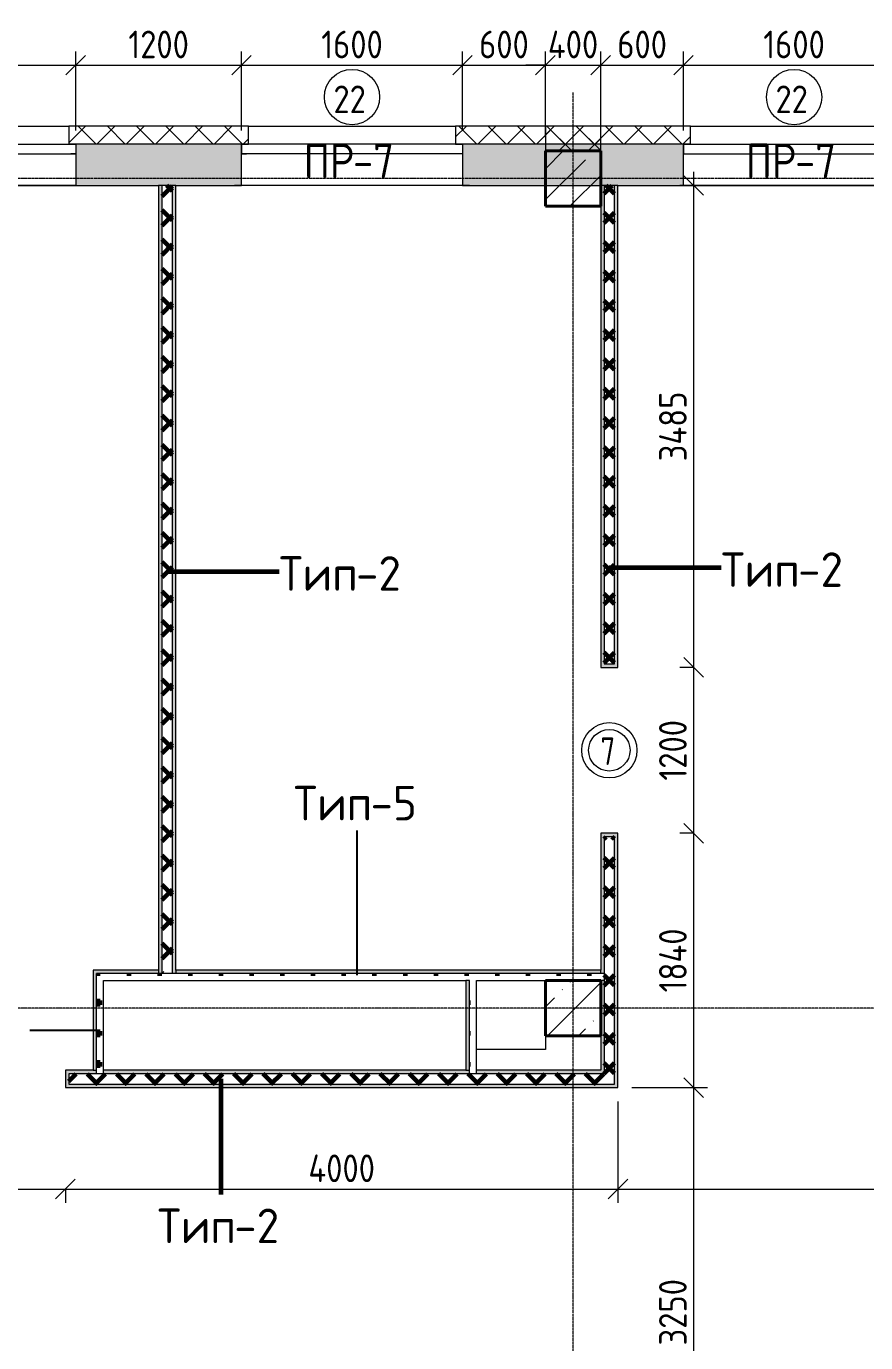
# Model space of a CAD drawing. Header units: millimetres. Extents: x -60946 to 138510, y -262288 to 24501.
# Drawn here: x 17851 to 23928, y -149613 to -140091 of the extents above; entities that cross this region are included whole.
import ezdxf

# ---------------------------------------------------------------- set-up
doc = ezdxf.new("R2010")
doc.units = ezdxf.units.MM
doc.linetypes.add('ADSK_Линия сетки', pattern=[25, 20, -2.5, 0, -2.5])
for name, color, linetype, lineweight in [('2)Тип-2', 3, 'Continuous', 60), ('2)Тип-5', 1, 'Continuous', 60), ('_ Окна', 7, 'Continuous', 18), ('Марки', 7, 'Continuous', 20), ('Марки дверей', 7, 'Continuous', 20), ('Марки окон', 7, 'Continuous', 20), ('Несущие колонны', 7, 'Continuous', 18), ('Окна', 7, 'Continuous', 9), ('Оси', 7, 'Continuous', 9), ('Перекрытие', 7, 'Continuous', 18), ('Размеры', 7, 'Continuous', 9), ('Стены внутренние', 7, 'Continuous', 18), ('Стены наружные', 7, 'Continuous', 18), ('Стены штриховка', 7, 'Continuous', 9)]:
    doc.layers.add(name, color=color, linetype=linetype, lineweight=lineweight)
doc.styles.add('GOST Common_2', font='', dxfattribs={"width": 0.9, "height": 250})
doc.styles.add('GOST Common_3', font='', dxfattribs={"width": 0.9, "height": 200})
doc.styles.add('GOST Common_4', font='', dxfattribs={"height": 250})
doc.styles.add('GOST Common_B', font='', dxfattribs={"width": 0.8, "height": 200})
doc.styles.get('GOST Common_2').set_extended_font_data('GOST Common')
doc.styles.get('GOST Common_3').set_extended_font_data('GOST Common')
doc.styles.get('GOST Common_4').set_extended_font_data('GOST Common')
doc.styles.get('GOST Common_B').set_extended_font_data('GOST Common', bold=True)
doc.dimstyles.new('ADSK_Основной_2_0_1', dxfattribs={"dimscale": 304.8, "dimtxt": 201.142999, "dimasz": 0.463911, "dimexe": 0.328084, "dimexo": 0.328084, "dimgap": 0.164042, "dimtad": 1, "dimdec": 3, "dimrnd": 0.001, "dimdsep": 46, "dimtxsty": 'GOST Common_3', "dimblk1": 'OBLIQUE', "dimblk2": 'OBLIQUE', "dimsah": 1, "dimcen": 0.09, "dimdle": 0.328084, "dimazin": 2, "dimtfac": 1, "dimtdec": 4, "dimtix": 1, "dimtmove": 1, "dimatfit": 3, "dimfxl": 1, "dimtvp": 1, "dimtolj": 1, "dimtzin": 0, "dimlwd": 20, "dimlwe": 20, "dimarcsym": 2})
doc.dimstyles.new('ADSK_Основной_2_0_2', dxfattribs={"dimscale": 304.8, "dimtxt": 201.142999, "dimasz": 0.463911, "dimexe": 0.328084, "dimexo": 0.328084, "dimgap": 0.164042, "dimtad": 1, "dimdec": 3, "dimrnd": 0.001, "dimdsep": 46, "dimtxsty": 'GOST Common_3', "dimblk1": 'OBLIQUE', "dimblk2": 'OBLIQUE', "dimsah": 1, "dimcen": 0.09, "dimdle": 0.328084, "dimazin": 2, "dimtfac": 1, "dimtdec": 4, "dimtix": 1, "dimtmove": 0, "dimatfit": 3, "dimfxl": 1, "dimtvp": 1, "dimtolj": 1, "dimtzin": 0, "dimlwd": 20, "dimlwe": 20, "dimarcsym": 2})
pattern_1 = [(45, (9.36, -150597.75), (-224.5064, 224.5064), []), (45, (233.87, -150597.75), (-224.5064, 224.5064), [396.875, -79.375, 3.353, -76.022])]
pattern_2 = [(45, (9.36, -150597.75), (-106.066, 106.066), []), (135, (9.36, -150597.75), (-106.066, -106.066), [])]
pattern_3 = [(0, (9.36, -150597.75), (111.125, 111.125), [55.562, -166.687]), (90, (37.14, -150625.53), (-111.125, 111.125), [55.562, -166.687])]

# ---------------------------------------------------------------- blocks, each defined once
blk = doc.blocks.new('ADSK_КолоннаЖБ_Прямоугольная - 400x400 мм-1807143-Кладочный план 3-го этажа')
at = {"layer": 'Несущие колонны', "lineweight": 40}
for p, q in [((-200, 200), (200, 200)), ((-200, -200), (-200, 200)), ((200, 200), (200, -200)), ((200, -200), (-200, -200))]:
    blk.add_line(p, q, dxfattribs=at)
blk = doc.blocks.new('ОКНО L03 _2СТ_RS - ОК-5_1600х2000h-3556607-Кладочный план 3-го этажа')
at = {"layer": '_ Окна'}
for p, q in [((-838.1, -79), (761.9, -79)), ((-838.1, -149), (-838.1, -79)), ((-838.1, -79), (-803.1, -79)), ((-818.1, -79), (-38.1, -79)), ((-38.1, -79), (741.9, -79)), ((761.9, -79), (726.9, -79)), ((761.9, -149), (761.9, -79)), ((-838.1, -149), (761.9, -149)), ((-838.1, -149), (-833.1, -149)), ((-818.1, -149), (-38.1, -149)), ((-38.1, -149), (741.9, -149)), ((761.9, -149), (756.9, -149))]:
    blk.add_line(p, q, dxfattribs=at)
at = {"layer": 'Окна'}
blk.add_line((-888.1, 150), (811.9, 150), dxfattribs=at)
blk = doc.blocks.new('ОКНО L03 _2СТ_RS - ОК-5_1600х2000h-3556615-Кладочный план 3-го этажа')
at = {"layer": '_ Окна'}
for p, q in [((-838.1, 149), (761.9, 149)), ((-838.1, 149), (-838.1, 79)), ((-838.1, 149), (-833.1, 149)), ((-818.1, 149), (-38.1, 149)), ((-38.1, 149), (741.9, 149)), ((761.9, 149), (756.9, 149)), ((761.9, 149), (761.9, 79)), ((-838.1, 79), (761.9, 79)), ((-838.1, 79), (-803.1, 79)), ((-818.1, 79), (-38.1, 79)), ((-38.1, 79), (741.9, 79)), ((761.9, 79), (726.9, 79))]:
    blk.add_line(p, q, dxfattribs=at)
at = {"layer": 'Окна'}
blk.add_line((-888.1, -150), (811.9, -150), dxfattribs=at)
blk = doc.blocks.new('_Oblique')
at = {"color": 0, "linetype": 'ByBlock', "lineweight": -2}
blk.add_line((-0.5, -0.5), (0.5, 0.5), dxfattribs=at)
blk = doc.blocks.new('*D5261')
at = {"layer": 'Defpoints', "color": 0, "transparency": 16777216}
for p in [(18209.4, -140372.3), (16609.4, -140943.8), (18209.4, -140943.8)]:
    blk.add_point(p, dxfattribs=at)
at = {"layer": 'Размеры', "color": 0, "lineweight": 20, "transparency": 16777216}
for p, q in [((16609.4, -140843.8), (16609.4, -140272.3)), ((18209.4, -140843.8), (18209.4, -140272.3)), ((16509.4, -140372.3), (18309.4, -140372.3))]:
    blk.add_line(p, q, dxfattribs=at)
at = {"layer": 'Размеры', "color": 0, "lineweight": 20, "transparency": 16777216, "xscale": 141.4, "yscale": 141.4, "zscale": 141.4, "rotation": 180}
blk.add_blockref('_Oblique', (16609.4, -140372.3), dxfattribs=at)
at = {"layer": 'Размеры', "color": 0, "lineweight": 20, "transparency": 16777216, "xscale": 141.4, "yscale": 141.4, "zscale": 141.4}
blk.add_blockref('_Oblique', (18209.4, -140372.3), dxfattribs=at)
at = {"layer": 'Размеры', "color": 0, "lineweight": 9, "transparency": 16777216, "insert": (17409.4, -140222.3), "char_height": 200, "width": 560.473, "attachment_point": 5, "style": 'GOST Common_3'}
blk.add_mtext('\\A1;1600', dxfattribs=at)
blk = doc.blocks.new('*D5262')
at = {"layer": 'Defpoints', "color": 0, "transparency": 16777216}
for p in [(19409.4, -140372.3), (18209.4, -140943.8), (19409.4, -140943.8)]:
    blk.add_point(p, dxfattribs=at)
at = {"layer": 'Размеры', "color": 0, "lineweight": 20, "transparency": 16777216}
for p, q in [((18209.4, -140843.8), (18209.4, -140272.3)), ((19409.4, -140843.8), (19409.4, -140272.3)), ((18109.4, -140372.3), (19509.4, -140372.3))]:
    blk.add_line(p, q, dxfattribs=at)
at = {"layer": 'Размеры', "color": 0, "lineweight": 20, "transparency": 16777216, "xscale": 141.4, "yscale": 141.4, "zscale": 141.4, "rotation": 180}
blk.add_blockref('_Oblique', (18209.4, -140372.3), dxfattribs=at)
at = {"layer": 'Размеры', "color": 0, "lineweight": 20, "transparency": 16777216, "xscale": 141.4, "yscale": 141.4, "zscale": 141.4}
blk.add_blockref('_Oblique', (19409.4, -140372.3), dxfattribs=at)
at = {"layer": 'Размеры', "color": 0, "lineweight": 9, "transparency": 16777216, "insert": (18809.4, -140222.3), "char_height": 200, "width": 560.473, "attachment_point": 5, "style": 'GOST Common_3'}
blk.add_mtext('\\A1;1200', dxfattribs=at)
blk = doc.blocks.new('*D5263')
at = {"layer": 'Defpoints', "color": 0, "transparency": 16777216}
for p in [(21009.4, -140372.3), (19409.4, -140943.8), (21009.4, -140943.8)]:
    blk.add_point(p, dxfattribs=at)
at = {"layer": 'Размеры', "color": 0, "lineweight": 20, "transparency": 16777216}
for p, q in [((19409.4, -140843.8), (19409.4, -140272.3)), ((21009.4, -140843.8), (21009.4, -140272.3)), ((19309.4, -140372.3), (21109.4, -140372.3))]:
    blk.add_line(p, q, dxfattribs=at)
at = {"layer": 'Размеры', "color": 0, "lineweight": 20, "transparency": 16777216, "xscale": 141.4, "yscale": 141.4, "zscale": 141.4, "rotation": 180}
blk.add_blockref('_Oblique', (19409.4, -140372.3), dxfattribs=at)
at = {"layer": 'Размеры', "color": 0, "lineweight": 20, "transparency": 16777216, "xscale": 141.4, "yscale": 141.4, "zscale": 141.4}
blk.add_blockref('_Oblique', (21009.4, -140372.3), dxfattribs=at)
at = {"layer": 'Размеры', "color": 0, "lineweight": 9, "transparency": 16777216, "insert": (20209.4, -140222.3), "char_height": 200, "width": 560.473, "attachment_point": 5, "style": 'GOST Common_3'}
blk.add_mtext('\\A1;1600', dxfattribs=at)
blk = doc.blocks.new('*D5264')
at = {"layer": 'Defpoints', "color": 0, "transparency": 16777216}
for p in [(21609.4, -140372.3), (21009.4, -140943.8), (21609.4, -140992.8)]:
    blk.add_point(p, dxfattribs=at)
at = {"layer": 'Размеры', "color": 0, "lineweight": 20, "transparency": 16777216}
for p, q in [((21009.4, -140843.8), (21009.4, -140272.3)), ((21609.4, -140892.8), (21609.4, -140272.3)), ((20909.4, -140372.3), (21709.4, -140372.3))]:
    blk.add_line(p, q, dxfattribs=at)
at = {"layer": 'Размеры', "color": 0, "lineweight": 20, "transparency": 16777216, "xscale": 141.4, "yscale": 141.4, "zscale": 141.4, "rotation": 180}
blk.add_blockref('_Oblique', (21009.4, -140372.3), dxfattribs=at)
at = {"layer": 'Размеры', "color": 0, "lineweight": 20, "transparency": 16777216, "xscale": 141.4, "yscale": 141.4, "zscale": 141.4}
blk.add_blockref('_Oblique', (21609.4, -140372.3), dxfattribs=at)
at = {"layer": 'Размеры', "color": 0, "lineweight": 9, "transparency": 16777216, "insert": (21309.4, -140222.3), "char_height": 200, "width": 454.106, "attachment_point": 5, "style": 'GOST Common_3'}
blk.add_mtext('\\A1;600', dxfattribs=at)
blk = doc.blocks.new('*D5265')
at = {"layer": 'Defpoints', "color": 0, "transparency": 16777216}
for p in [(22009.4, -140372.3), (21609.4, -140992.8), (22009.4, -140992.8)]:
    blk.add_point(p, dxfattribs=at)
at = {"layer": 'Размеры', "color": 0, "lineweight": 20, "transparency": 16777216}
for p, q in [((21609.4, -140892.8), (21609.4, -140272.3)), ((22009.4, -140892.8), (22009.4, -140272.3)), ((21609.4, -140372.3), (21468, -140372.3)), ((21609.4, -140372.3), (22009.4, -140372.3)), ((22009.4, -140372.3), (22150.8, -140372.3))]:
    blk.add_line(p, q, dxfattribs=at)
at = {"layer": 'Размеры', "color": 0, "lineweight": 20, "transparency": 16777216, "xscale": 141.4, "yscale": 141.4, "zscale": 141.4}
blk.add_blockref('_Oblique', (21609.4, -140372.3), dxfattribs=at)
at = {"layer": 'Размеры', "color": 0, "lineweight": 20, "transparency": 16777216, "xscale": 141.4, "yscale": 141.4, "zscale": 141.4, "rotation": 180}
blk.add_blockref('_Oblique', (22009.4, -140372.3), dxfattribs=at)
at = {"layer": 'Размеры', "color": 0, "lineweight": 9, "transparency": 16777216, "insert": (21809.4, -140222.3), "char_height": 200, "width": 474.561, "attachment_point": 5, "style": 'GOST Common_3'}
blk.add_mtext('\\A1;400', dxfattribs=at)
blk = doc.blocks.new('*D5266')
at = {"layer": 'Defpoints', "color": 0, "transparency": 16777216}
for p in [(22609.4, -140372.3), (22009.4, -140992.8), (22609.4, -140943.8)]:
    blk.add_point(p, dxfattribs=at)
at = {"layer": 'Размеры', "color": 0, "lineweight": 20, "transparency": 16777216}
for p, q in [((22009.4, -140892.8), (22009.4, -140272.3)), ((22609.4, -140843.8), (22609.4, -140272.3)), ((21909.4, -140372.3), (22709.4, -140372.3))]:
    blk.add_line(p, q, dxfattribs=at)
at = {"layer": 'Размеры', "color": 0, "lineweight": 20, "transparency": 16777216, "xscale": 141.4, "yscale": 141.4, "zscale": 141.4, "rotation": 180}
blk.add_blockref('_Oblique', (22009.4, -140372.3), dxfattribs=at)
at = {"layer": 'Размеры', "color": 0, "lineweight": 20, "transparency": 16777216, "xscale": 141.4, "yscale": 141.4, "zscale": 141.4}
blk.add_blockref('_Oblique', (22609.4, -140372.3), dxfattribs=at)
at = {"layer": 'Размеры', "color": 0, "lineweight": 9, "transparency": 16777216, "insert": (22309.4, -140222.3), "char_height": 200, "width": 454.106, "attachment_point": 5, "style": 'GOST Common_3'}
blk.add_mtext('\\A1;600', dxfattribs=at)
blk = doc.blocks.new('*D5267')
at = {"layer": 'Defpoints', "color": 0, "transparency": 16777216}
for p in [(24209.4, -140372.3), (22609.4, -140943.8), (24209.4, -140943.8)]:
    blk.add_point(p, dxfattribs=at)
at = {"layer": 'Размеры', "color": 0, "lineweight": 20, "transparency": 16777216}
for p, q in [((22609.4, -140843.8), (22609.4, -140272.3)), ((24209.4, -140843.8), (24209.4, -140272.3)), ((22509.4, -140372.3), (24309.4, -140372.3))]:
    blk.add_line(p, q, dxfattribs=at)
at = {"layer": 'Размеры', "color": 0, "lineweight": 20, "transparency": 16777216, "xscale": 141.4, "yscale": 141.4, "zscale": 141.4, "rotation": 180}
blk.add_blockref('_Oblique', (22609.4, -140372.3), dxfattribs=at)
at = {"layer": 'Размеры', "color": 0, "lineweight": 20, "transparency": 16777216, "xscale": 141.4, "yscale": 141.4, "zscale": 141.4}
blk.add_blockref('_Oblique', (24209.4, -140372.3), dxfattribs=at)
at = {"layer": 'Размеры', "color": 0, "lineweight": 9, "transparency": 16777216, "insert": (23409.4, -140222.3), "char_height": 200, "width": 560.473, "attachment_point": 5, "style": 'GOST Common_3'}
blk.add_mtext('\\A1;1600', dxfattribs=at)
blk = doc.blocks.new('*D5540')
at = {"layer": 'Defpoints', "color": 0, "transparency": 16777216}
for p in [(16934.4, -148401.5), (18134.4, -148401.5), (18134.4, -148501.5)]:
    blk.add_point(p, dxfattribs=at)
at = {"layer": 'Размеры', "color": 0, "lineweight": 20, "transparency": 16777216}
for p, q in [((16834.4, -148501.5), (18234.4, -148501.5)), ((16934.4, -148501.5), (16934.4, -148601.5)), ((18134.4, -148501.5), (18134.4, -148601.5))]:
    blk.add_line(p, q, dxfattribs=at)
at = {"layer": 'Размеры', "color": 0, "lineweight": 20, "transparency": 16777216, "xscale": 141.4, "yscale": 141.4, "zscale": 141.4, "rotation": 180}
blk.add_blockref('_Oblique', (16934.4, -148501.5), dxfattribs=at)
at = {"layer": 'Размеры', "color": 0, "lineweight": 20, "transparency": 16777216, "xscale": 141.4, "yscale": 141.4, "zscale": 141.4}
blk.add_blockref('_Oblique', (18134.4, -148501.5), dxfattribs=at)
at = {"layer": 'Размеры', "color": 0, "lineweight": 9, "transparency": 16777216, "insert": (17534.4, -148351.5), "char_height": 200, "width": 560.473, "attachment_point": 5, "style": 'GOST Common_3'}
blk.add_mtext('\\A1;1200', dxfattribs=at)
blk = doc.blocks.new('*D5541')
at = {"layer": 'Defpoints', "color": 0, "transparency": 16777216}
for p in [(22134.4, -147767.8), (18134.4, -148401.5), (22134.4, -148501.5)]:
    blk.add_point(p, dxfattribs=at)
at = {"layer": 'Размеры', "color": 0, "lineweight": 20, "transparency": 16777216}
for p, q in [((22134.4, -147867.8), (22134.4, -148601.5)), ((18034.4, -148501.5), (22234.4, -148501.5)), ((18134.4, -148501.5), (18134.4, -148601.5))]:
    blk.add_line(p, q, dxfattribs=at)
at = {"layer": 'Размеры', "color": 0, "lineweight": 20, "transparency": 16777216, "xscale": 141.4, "yscale": 141.4, "zscale": 141.4, "rotation": 180}
blk.add_blockref('_Oblique', (18134.4, -148501.5), dxfattribs=at)
at = {"layer": 'Размеры', "color": 0, "lineweight": 20, "transparency": 16777216, "xscale": 141.4, "yscale": 141.4, "zscale": 141.4}
blk.add_blockref('_Oblique', (22134.4, -148501.5), dxfattribs=at)
at = {"layer": 'Размеры', "color": 0, "lineweight": 9, "transparency": 16777216, "insert": (20134.4, -148351.5), "char_height": 200, "width": 625.93, "attachment_point": 5, "style": 'GOST Common_3'}
blk.add_mtext('\\A1;4000', dxfattribs=at)
blk = doc.blocks.new('*D5542')
at = {"layer": 'Defpoints', "color": 0, "transparency": 16777216}
for p in [(22134.4, -147767.8), (26534.4, -148401.5), (26534.4, -148501.5)]:
    blk.add_point(p, dxfattribs=at)
at = {"layer": 'Размеры', "color": 0, "lineweight": 20, "transparency": 16777216}
for p, q in [((22134.4, -147867.8), (22134.4, -148601.5)), ((22034.4, -148501.5), (26634.4, -148501.5)), ((26534.4, -148501.5), (26534.4, -148601.5))]:
    blk.add_line(p, q, dxfattribs=at)
at = {"layer": 'Размеры', "color": 0, "lineweight": 20, "transparency": 16777216, "xscale": 141.4, "yscale": 141.4, "zscale": 141.4, "rotation": 180}
blk.add_blockref('_Oblique', (22134.4, -148501.5), dxfattribs=at)
at = {"layer": 'Размеры', "color": 0, "lineweight": 20, "transparency": 16777216, "xscale": 141.4, "yscale": 141.4, "zscale": 141.4}
blk.add_blockref('_Oblique', (26534.4, -148501.5), dxfattribs=at)
at = {"layer": 'Размеры', "color": 0, "lineweight": 9, "transparency": 16777216, "insert": (24334.4, -148351.5), "char_height": 200, "width": 646.385, "attachment_point": 5, "style": 'GOST Common_3'}
blk.add_mtext('\\A1;4400', dxfattribs=at)
blk = doc.blocks.new('*D5654')
at = {"layer": 'Defpoints', "color": 0, "transparency": 16777216}
for p in [(22782.1, -141242.8), (22682.1, -144727.8), (22782.1, -144727.8)]:
    blk.add_point(p, dxfattribs=at)
at = {"layer": 'Размеры', "color": 0, "lineweight": 20, "transparency": 16777216}
for p, q in [((22682.1, -141142.8), (22682.1, -144827.8)), ((22682.1, -141242.8), (22582.1, -141242.8)), ((22682.1, -144727.8), (22582.1, -144727.8))]:
    blk.add_line(p, q, dxfattribs=at)
at = {"layer": 'Размеры', "color": 0, "lineweight": 20, "transparency": 16777216, "xscale": 141.4, "yscale": 141.4, "zscale": 141.4}
for p, rotation in [((22682.1, -141242.8), 90), ((22682.1, -144727.8), 270)]:
    blk.add_blockref('_Oblique', p, dxfattribs=dict(at, rotation=rotation))
at = {"layer": 'Размеры', "color": 0, "lineweight": 9, "transparency": 16777216, "insert": (22532.1, -142985.3), "char_height": 200, "width": 625.93, "attachment_point": 5, "rotation": 90, "style": 'GOST Common_3'}
blk.add_mtext('\\A1;3485', dxfattribs=at)
blk = doc.blocks.new('*D5655')
at = {"layer": 'Defpoints', "color": 0, "transparency": 16777216}
for p in [(22782.1, -144727.8), (22682.1, -145927.8), (22782.1, -145927.8)]:
    blk.add_point(p, dxfattribs=at)
at = {"layer": 'Размеры', "color": 0, "lineweight": 20, "transparency": 16777216}
for p, q in [((22682.1, -144627.8), (22682.1, -146027.8)), ((22682.1, -144727.8), (22582.1, -144727.8)), ((22682.1, -145927.8), (22582.1, -145927.8))]:
    blk.add_line(p, q, dxfattribs=at)
at = {"layer": 'Размеры', "color": 0, "lineweight": 20, "transparency": 16777216, "xscale": 141.4, "yscale": 141.4, "zscale": 141.4}
for p, rotation in [((22682.1, -144727.8), 90), ((22682.1, -145927.8), 270)]:
    blk.add_blockref('_Oblique', p, dxfattribs=dict(at, rotation=rotation))
at = {"layer": 'Размеры', "color": 0, "lineweight": 9, "transparency": 16777216, "insert": (22532.1, -145327.8), "char_height": 200, "width": 560.473, "attachment_point": 5, "rotation": 90, "style": 'GOST Common_3'}
blk.add_mtext('\\A1;1200', dxfattribs=at)
blk = doc.blocks.new('*D5656')
at = {"layer": 'Defpoints', "color": 0, "transparency": 16777216}
for p in [(22782.1, -145927.8), (22134.4, -147767.8), (22682.1, -147767.8)]:
    blk.add_point(p, dxfattribs=at)
at = {"layer": 'Размеры', "color": 0, "lineweight": 20, "transparency": 16777216}
for p, q in [((22682.1, -145827.8), (22682.1, -147867.8)), ((22682.1, -145927.8), (22582.1, -145927.8)), ((22234.4, -147767.8), (22782.1, -147767.8))]:
    blk.add_line(p, q, dxfattribs=at)
at = {"layer": 'Размеры', "color": 0, "lineweight": 20, "transparency": 16777216, "xscale": 141.4, "yscale": 141.4, "zscale": 141.4}
for p, rotation in [((22682.1, -145927.8), 90), ((22682.1, -147767.8), 270)]:
    blk.add_blockref('_Oblique', p, dxfattribs=dict(at, rotation=rotation))
at = {"layer": 'Размеры', "color": 0, "lineweight": 9, "transparency": 16777216, "insert": (22532.1, -146847.8), "char_height": 200, "width": 580.928, "attachment_point": 5, "rotation": 90, "style": 'GOST Common_3'}
blk.add_mtext('\\A1;1840', dxfattribs=at)
blk = doc.blocks.new('*D5657')
at = {"layer": 'Defpoints', "color": 0, "transparency": 16777216}
for p in [(22134.4, -147767.8), (22134.4, -151017.8), (22682.1, -151017.8)]:
    blk.add_point(p, dxfattribs=at)
at = {"layer": 'Размеры', "color": 0, "lineweight": 20, "transparency": 16777216}
for p, q in [((22682.1, -147667.8), (22682.1, -151117.8)), ((22234.4, -147767.8), (22782.1, -147767.8)), ((22234.4, -151017.8), (22782.1, -151017.8))]:
    blk.add_line(p, q, dxfattribs=at)
at = {"layer": 'Размеры', "color": 0, "lineweight": 20, "transparency": 16777216, "xscale": 141.4, "yscale": 141.4, "zscale": 141.4}
for p, rotation in [((22682.1, -147767.8), 90), ((22682.1, -151017.8), 270)]:
    blk.add_blockref('_Oblique', p, dxfattribs=dict(at, rotation=rotation))
at = {"layer": 'Размеры', "color": 0, "lineweight": 9, "transparency": 16777216, "insert": (22532.1, -149392.8), "char_height": 200, "width": 605.475, "attachment_point": 5, "rotation": 90, "style": 'GOST Common_3'}
blk.add_mtext('\\A1;3250', dxfattribs=at)
blk = doc.blocks.new('М_двери1 - Марка экземпляра 2-3719212-Кладочный план 3-го этажа')
at = {"layer": 'Марки дверей'}
for radius in [2, 1.5]:
    blk.add_circle((0, 0), radius, dxfattribs=at)
blk = doc.blocks.new('М_окна1 - Маркировка типоразмера-1510237-Кладочный план 3-го этажа')
at = {"layer": 'Марки окон'}
blk.add_circle((0, 0), 2, dxfattribs=at)

msp = doc.modelspace()

# ---------------------------------------------------------------- hatches: boundary and pattern name
at = {"layer": '2)Тип-2'}
for points in [[(18834.3615, -146942.7816), (18834.3615, -141242.7816), (18809.3615, -141242.7816), (18809.3615, -146942.7816)], [(18934.3615, -146942.7816), (18934.3615, -141242.7816), (18909.3615, -141242.7816), (18909.3615, -146942.7816)]]:
    msp.add_hatch(color=256, dxfattribs=at).paths.add_polyline_path(points)
h = msp.add_hatch(dxfattribs=at)
h.set_pattern_fill('FP_4', color=256, style=0, pattern_type=2)
h.set_pattern_definition(pattern_2)
h.paths.add_polyline_path([(18834.3615, -146942.7816), (18909.3615, -146942.7816), (18909.3615, -141242.7816), (18834.3615, -141242.7816), (18834.3615, -146917.7816)])
h = msp.add_hatch(color=256, dxfattribs=at)
h.paths.add_polyline_path([(22034.3615, -147667.7816), (22034.3615, -146992.7816), (22009.3615, -146992.7816), (22009.3615, -147667.7816)])
h.paths.add_polyline_path([(22009.3615, -146942.7816), (22034.3615, -146942.7816), (22034.3615, -145952.7816), (22134.3615, -145952.7816), (22134.3615, -145927.7816), (22009.3615, -145927.7816), (22009.3615, -146917.7816)])
h.paths.add_polyline_path([(22134.3615, -144727.7816), (22134.3615, -144702.7816), (22034.3615, -144702.7816), (22034.3615, -141242.7816), (22009.3615, -141242.7816), (22009.3615, -144727.7816)])
h = msp.add_hatch(dxfattribs=at)
h.set_pattern_fill('FP_4', color=256, style=0, pattern_type=2)
h.set_pattern_definition(pattern_2)
h.paths.add_polyline_path([(22034.3615, -147742.7816), (22109.3615, -147742.7816), (22109.3615, -145952.7816), (22034.3615, -145952.7816), (22034.3615, -147667.7816)])
h.paths.add_polyline_path([(22034.3615, -144702.7816), (22109.3615, -144702.7816), (22109.3615, -141242.7816), (22034.3615, -141242.7816), (22034.3615, -143603.5643)])
h = msp.add_hatch(color=256, dxfattribs=at)
h.paths.add_polyline_path([(22109.3615, -147767.7816), (22134.3615, -147767.7816), (22134.3615, -145952.7816), (22109.3615, -145952.7816), (22109.3615, -147742.7816)])
h.paths.add_polyline_path([(22109.3615, -144702.7816), (22134.3615, -144702.7816), (22134.3615, -141242.7816), (22109.3615, -141242.7816), (22109.3615, -143603.5643)])
h = msp.add_hatch(color=256, dxfattribs=at)
h.paths.add_polyline_path([(13434.3615, -147767.7816), (13459.3615, -147767.7816), (13459.3615, -147642.7816), (13359.3615, -147642.7816), (13359.3615, -147667.7816), (13434.3615, -147667.7816), (13434.3615, -147742.7816)])
h.paths.add_polyline_path([(18159.3615, -147767.7816), (18159.3615, -147667.7816), (18359.3615, -147667.7816), (18359.3615, -147642.7816), (18134.3615, -147642.7816), (18134.3615, -147767.7816)])
h.paths.add_polyline_path([(16909.3615, -147767.7816), (16934.3615, -147767.7816), (16934.3615, -147642.7816), (16659.3615, -147642.7816), (16659.3615, -147667.7816), (16909.3615, -147667.7816), (16909.3615, -147742.7816)])
h.paths.add_polyline_path([(14534.3615, -147767.7816), (14534.3615, -147667.7816), (14609.3615, -147667.7816), (14609.3615, -147642.7816), (14509.3615, -147642.7816), (14509.3615, -147767.7816)])
h.paths.add_polyline_path([(13300.4714, -147667.7816), (13309.3615, -147667.7816), (13309.3615, -147642.7816), (12609.3615, -147642.7816), (12609.3615, -147667.7816)])
h.paths.add_polyline_path([(19560.28, -147667.7816), (21059.3615, -147667.7816), (21059.3615, -147642.7816), (18409.3615, -147642.7816), (18409.3615, -147667.7816)])
h.paths.add_polyline_path([(21109.3615, -147667.7816), (22009.3615, -147667.7816), (22009.3615, -147642.7816), (21109.3615, -147642.7816)])
h.paths.add_polyline_path([(14659.3615, -147667.7816), (16609.3615, -147667.7816), (16609.3615, -147642.7816), (14659.3615, -147642.7816)])
h = msp.add_hatch(dxfattribs=at)
h.set_pattern_fill('FP_4', color=256, style=0, pattern_type=2)
h.set_pattern_definition(pattern_2)
h.paths.add_polyline_path([(22034.3615, -147742.7816), (22034.3615, -147667.7816), (18159.3615, -147667.7816), (18159.3615, -147742.7816), (22009.3615, -147742.7816)])
h.paths.add_polyline_path([(13300.4714, -147742.7816), (13434.3615, -147742.7816), (13434.3615, -147667.7816), (12609.3615, -147667.7816), (12609.3615, -147742.7816)])
h.paths.add_polyline_path([(14865.4236, -147742.7816), (16909.3615, -147742.7816), (16909.3615, -147667.7816), (14534.3615, -147667.7816), (14534.3615, -147742.7816)])
h = msp.add_hatch(color=256, dxfattribs=at)
h.paths.add_polyline_path([(22009.3615, -147767.7816), (22109.3615, -147767.7816), (22109.3615, -147742.7816), (18159.3615, -147742.7816), (18159.3615, -147767.7816), (21125.2321, -147767.7816)])
h.paths.add_polyline_path([(12609.3615, -147767.7816), (13434.3615, -147767.7816), (13434.3615, -147742.7816), (12609.3615, -147742.7816)])
h.paths.add_polyline_path([(14534.3615, -147767.7816), (16909.3615, -147767.7816), (16909.3615, -147742.7816), (14534.3615, -147742.7816)])
at = {"layer": '2)Тип-5', "true_color": 0xd50000}
for points in [[(18334.3615, -147642.7816), (18359.3615, -147642.7816), (18359.3615, -146917.7816), (18334.3615, -146917.7816)], [(21034.3615, -147642.7816), (21059.3615, -147642.7816), (21059.3615, -146992.7816), (21034.3615, -146992.7816)]]:
    msp.add_hatch(color=12, dxfattribs=at).paths.add_polyline_path(points)
h = msp.add_hatch(color=12, dxfattribs=at)
h.paths.add_polyline_path([(21125.2321, -146942.7816), (22009.3615, -146942.7816), (22009.3615, -146917.7816), (18934.3615, -146917.7816), (18934.3615, -146942.7816), (19560.28, -146942.7816)])
h.paths.add_polyline_path([(18809.3615, -146942.7816), (18809.3615, -146917.7816), (18359.3615, -146917.7816), (18359.3615, -146942.7816), (18409.3615, -146942.7816)])
h = msp.add_hatch(dxfattribs=at)
h.set_pattern_fill('FP_7', color=12, style=0, pattern_type=2)
h.set_pattern_definition(pattern_3)
h.paths.add_polyline_path([(18409.3615, -147667.7816), (18409.3615, -146942.7816), (18359.3615, -146942.7816), (18359.3615, -147667.7816)])
h = msp.add_hatch(dxfattribs=at)
h.set_pattern_fill('FP_7', color=12, style=0, pattern_type=2)
h.set_pattern_definition(pattern_3)
h.paths.add_polyline_path([(21034.3615, -146992.7816), (22034.3615, -146992.7816), (22034.3615, -146942.7816), (18409.3615, -146942.7816), (18409.3615, -146992.7816), (19560.28, -146992.7816)])
h = msp.add_hatch(dxfattribs=at)
h.set_pattern_fill('FP_7', color=12, style=0, pattern_type=2)
h.set_pattern_definition(pattern_3)
h.paths.add_polyline_path([(21109.3615, -147667.7816), (21109.3615, -146992.7816), (21059.3615, -146992.7816), (21059.3615, -147667.7816)])
at = {"layer": 'Несущие колонны', "lineweight": 9}
h = msp.add_hatch(dxfattribs=at)
h.set_pattern_fill('FP_1', color=256, style=0, pattern_type=2)
h.set_pattern_definition(pattern_1)
h.paths.add_polyline_path([(22009.3615, -141392.7816), (22009.3615, -140992.7816), (21609.3615, -140992.7816), (21609.3615, -141392.7816)])
h = msp.add_hatch(dxfattribs=at)
h.set_pattern_fill('FP_1', color=256, style=0, pattern_type=2)
h.set_pattern_definition(pattern_1)
h.paths.add_polyline_path([(21609.3615, -147392.7816), (22009.3615, -147392.7816), (22009.3615, -146992.7816), (21609.3615, -146992.7816)])
at = {"layer": 'Стены внутренние', "lineweight": 9}
h = msp.add_hatch(dxfattribs=at)
h.set_pattern_fill('FP_2', color=256, style=0, pattern_type=2)
h.set_pattern_definition([(45, (9.36, -150597.75), (84.18955, 308.69595), [396.875, -79.375, 3.353, -76.022])])
h.paths.add_polyline_path([(41809.3615, -141242.7816), (42009.3615, -141242.7816), (42009.3615, -140942.7816), (39009.3615, -140943.7816), (39009.3615, -141242.7816), (41759.3615, -141242.7816)])
h.paths.add_polyline_path([(22034.3615, -141242.7816), (22609.3615, -141242.7816), (22609.3615, -140943.7816), (21009.3615, -140943.7816), (21009.3615, -141242.7816), (22009.3615, -141242.7816)])
h.paths.add_polyline_path([(30659.3615, -141242.7816), (31409.3615, -141242.7816), (31409.3615, -140943.7816), (30209.3615, -140943.7816), (30209.3615, -141242.7816)])
h.paths.add_polyline_path([(27609.3615, -141242.7816), (28609.3615, -141242.7816), (28609.3615, -140943.7816), (27009.3615, -140943.7816), (27009.3615, -141242.7816), (27584.3615, -141242.7816)])
h.paths.add_polyline_path([(37059.3615, -141242.7816), (37409.3615, -141242.7816), (37409.3615, -140943.7816), (36209.3615, -140943.7816), (36209.3615, -141242.7816), (37034.3615, -141242.7816)])
h.paths.add_polyline_path([(33009.3615, -141242.7816), (34609.3615, -141242.7816), (34609.3615, -140943.7816), (33009.3615, -140943.7816)])
h.paths.add_polyline_path([(25409.3615, -141242.7816), (25409.3615, -140943.7816), (24209.3615, -140943.7816), (24209.3615, -141242.7816)])
h.paths.add_polyline_path([(15509.3615, -141242.7816), (16609.3615, -141242.7816), (16609.3615, -140943.7816), (12609.3615, -140942.7816), (12609.3615, -141242.7816), (15484.3615, -141242.7816)])
h.paths.add_polyline_path([(18834.3615, -141242.7816), (19409.3615, -141242.7816), (19409.3615, -140943.7816), (18209.3615, -140943.7816), (18209.3615, -141242.7816), (18809.3615, -141242.7816)])
at = {"layer": 'Стены наружные', "lineweight": 9}
h = msp.add_hatch(dxfattribs=at)
h.set_pattern_fill('FP_4', color=256, style=0, pattern_type=2)
h.set_pattern_definition(pattern_2)
h.paths.add_polyline_path([(41829.3615, -140942.7816), (41829.3615, -140812.7816), (38959.3615, -140812.7816), (38959.3615, -140942.7816), (41469.6099, -140942.7816)])
h.paths.add_polyline_path([(34659.3615, -140942.7816), (34659.3615, -140812.7816), (32959.3615, -140812.7816), (32959.3615, -140942.7816)])
h.paths.add_polyline_path([(36159.3615, -140942.7816), (37459.3615, -140942.7816), (37459.3615, -140812.7816), (36159.3615, -140812.7816), (36159.3615, -140879.5231)])
h.paths.add_polyline_path([(31459.3615, -140942.7816), (31459.3615, -140812.7816), (30159.3615, -140812.7816), (30159.3615, -140942.7816)])
h.paths.add_polyline_path([(26959.3615, -140942.7816), (28659.3615, -140942.7816), (28659.3615, -140812.7816), (26959.3615, -140812.7816), (26959.3615, -140879.5231)])
h.paths.add_polyline_path([(22659.3615, -140942.7816), (22659.3615, -140812.7816), (20959.3615, -140812.7816), (20959.3615, -140942.7816)])
h.paths.add_polyline_path([(24159.3615, -140942.7816), (25459.3615, -140942.7816), (25459.3615, -140812.7816), (24159.3615, -140812.7816), (24159.3615, -140879.5231)])
h.paths.add_polyline_path([(19459.3615, -140942.7816), (19459.3615, -140812.7816), (18159.3615, -140812.7816), (18159.3615, -140942.7816)])
h.paths.add_polyline_path([(16659.3615, -140942.7816), (16659.3615, -140812.7816), (12789.3615, -140812.7816), (12789.3615, -140942.7816), (16430.3757, -140942.7816)])
h = msp.add_hatch(dxfattribs=at)
h.set_pattern_fill('FP_4', color=256, style=0, pattern_type=2)
h.set_pattern_definition(pattern_2)
h.paths.add_polyline_path([(22009.3615, -140992.7816), (22009.3615, -140812.7816), (21609.3615, -140812.7816), (21609.3615, -140992.7816)])

# ---------------------------------------------------------------- linework, layer by layer
at = {"layer": '2)Тип-2'}
for p, q in [((18871.8615, -144034.7471), (19682.5189, -144034.7471)), ((22071.8615, -144006.6908), (22882.5189, -144006.6908)), ((19260.7975, -147705.2816), (19260.7975, -148542.1937))]:
    msp.add_line(p, q, dxfattribs=at)
at = {"layer": '2)Тип-5', "lineweight": 25}
for p, q in [((20247.5189, -146955.2816), (20247.5189, -145907.4971)), ((18371.8615, -147353.4971), (17876.7689, -147353.4971))]:
    msp.add_line(p, q, dxfattribs=at)
at = {"layer": 'Несущие колонны', "lineweight": 9}
for p, q in [((22009.3615, -140992.7816), (21609.3615, -140992.7816)), ((21609.3615, -140992.7816), (21609.3615, -141392.7816)), ((22009.3615, -141392.7816), (22009.3615, -140992.7816)), ((21609.3615, -141392.7816), (22009.3615, -141392.7816)), ((22009.3615, -146992.7816), (21609.3615, -146992.7816)), ((21609.3615, -146992.7816), (21609.3615, -147392.7816)), ((22009.3615, -147392.7816), (22009.3615, -146992.7816)), ((21609.3615, -147392.7816), (22009.3615, -147392.7816))]:
    msp.add_line(p, q, dxfattribs=at)
at = {"layer": 'Оси', "linetype": 'ADSK_Линия сетки', "lineweight": 5}
for p, q in [((21809.3615, -161571.6329), (21809.3615, -140570.3055)), ((62587.9153, -141192.7816), (-25230.7352, -141192.7816)), ((62587.9153, -147192.7816), (-25230.7352, -147192.7816))]:
    msp.add_line(p, q, dxfattribs=at)
at = {"layer": 'Перекрытие'}
for p, q in [((21609.3615, -147392.7816), (21609.3615, -147492.7816)), ((21609.3615, -147492.7816), (21109.3615, -147492.7816))]:
    msp.add_line(p, q, dxfattribs=at)
at = {"layer": 'Стены внутренние', "lineweight": 5}
for p, q in [((18159.3615, -140942.7816), (18159.3615, -140943.7816)), ((18159.3615, -140943.7816), (18209.3615, -140943.7816)), ((18209.3615, -140943.7816), (18209.3615, -141242.7816)), ((19409.3615, -141242.7816), (19409.3615, -140943.7816)), ((19409.3615, -140943.7816), (19459.3615, -140943.7816)), ((19459.3615, -140943.7816), (19459.3615, -140942.7816)), ((20959.3615, -140942.7816), (20959.3615, -140943.7816)), ((20959.3615, -140943.7816), (21009.3615, -140943.7816)), ((21009.3615, -140943.7816), (21009.3615, -141242.7816)), ((22609.3615, -141242.7816), (22609.3615, -140943.7816)), ((22609.3615, -140943.7816), (22659.3615, -140943.7816)), ((22659.3615, -140943.7816), (22659.3615, -140942.7816)), ((18209.3615, -141242.7816), (16609.3615, -141242.7816)), ((18209.3615, -141242.7816), (18809.3615, -141242.7816)), ((18809.3615, -141242.7816), (18809.3615, -146917.7816)), ((18934.3615, -141242.7816), (19409.3615, -141242.7816)), ((18934.3615, -146917.7816), (18934.3615, -141242.7816)), ((21009.3615, -141242.7816), (19409.3615, -141242.7816)), ((21009.3615, -141242.7816), (22009.3615, -141242.7816)), ((22009.3615, -141242.7816), (22009.3615, -144727.7816)), ((22134.3615, -141242.7816), (22609.3615, -141242.7816)), ((22134.3615, -144727.7816), (22134.3615, -141242.7816)), ((24209.3615, -141242.7816), (22609.3615, -141242.7816)), ((22009.3615, -144727.7816), (22134.3615, -144727.7816)), ((22009.3615, -145927.7816), (22009.3615, -146917.7816)), ((22134.3615, -145927.7816), (22009.3615, -145927.7816)), ((22134.3615, -147767.7816), (22134.3615, -145927.7816)), ((18809.3615, -146917.7816), (18334.3615, -146917.7816)), ((18334.3615, -146917.7816), (18334.3615, -147642.7816)), ((22009.3615, -146917.7816), (18934.3615, -146917.7816)), ((18409.3615, -146992.7816), (21034.3615, -146992.7816)), ((18409.3615, -147642.7816), (18409.3615, -146992.7816)), ((21034.3615, -146992.7816), (21034.3615, -147642.7816)), ((21109.3615, -147642.7816), (21109.3615, -146992.7816)), ((21109.3615, -146992.7816), (22009.3615, -146992.7816)), ((22009.3615, -146992.7816), (22009.3615, -147642.7816)), ((18334.3615, -147642.7816), (18134.3615, -147642.7816)), ((18134.3615, -147642.7816), (18134.3615, -147767.7816)), ((21034.3615, -147642.7816), (18409.3615, -147642.7816)), ((22009.3615, -147642.7816), (21109.3615, -147642.7816)), ((18134.3615, -147767.7816), (22134.3615, -147767.7816))]:
    msp.add_line(p, q, dxfattribs=at)
at = {"layer": 'Стены наружные', "lineweight": 9}
for p, q in [((16659.3615, -140812.7816), (18159.3615, -140812.7816)), ((19459.3615, -140812.7816), (18159.3615, -140812.7816)), ((18159.3615, -140812.7816), (18159.3615, -140942.7816)), ((19459.3615, -140942.7816), (19459.3615, -140812.7816)), ((19459.3615, -140812.7816), (20959.3615, -140812.7816)), ((22659.3615, -140812.7816), (20959.3615, -140812.7816)), ((20959.3615, -140812.7816), (20959.3615, -140942.7816)), ((21609.3615, -140812.7816), (21609.3615, -140992.7816)), ((22009.3615, -140992.7816), (22009.3615, -140812.7816)), ((22659.3615, -140942.7816), (22659.3615, -140812.7816)), ((22659.3615, -140812.7816), (24159.3615, -140812.7816)), ((21609.3615, -140992.7816), (22009.3615, -140992.7816))]:
    msp.add_line(p, q, dxfattribs=at)
at = {"layer": 'Стены штриховка', "lineweight": 9}
for p, q in [((19459.3615, -140942.7816), (18159.3615, -140942.7816)), ((22659.3615, -140942.7816), (20959.3615, -140942.7816)), ((18934.3615, -141242.7816), (18809.3615, -141242.7816)), ((18834.3615, -146942.7816), (18834.3615, -141242.7816)), ((18909.3615, -146942.7816), (18909.3615, -141242.7816)), ((22134.3615, -141242.7816), (22009.3615, -141242.7816)), ((22034.3615, -141242.7816), (22034.3615, -144702.7816)), ((22109.3615, -144702.7816), (22109.3615, -141242.7816)), ((22034.3615, -144702.7816), (22109.3615, -144702.7816)), ((22034.3615, -145952.7816), (22034.3615, -147667.7816)), ((22109.3615, -145952.7816), (22034.3615, -145952.7816)), ((22109.3615, -147742.7816), (22109.3615, -145952.7816)), ((18809.3615, -146917.7816), (18809.3615, -146942.7816)), ((18934.3615, -146917.7816), (18934.3615, -146942.7816)), ((22009.3615, -146942.7816), (22009.3615, -146917.7816)), ((22034.3615, -146942.7816), (18359.3615, -146942.7816)), ((18359.3615, -147667.7816), (18359.3615, -146942.7816)), ((21059.3615, -146992.7816), (21034.3615, -146992.7816)), ((21059.3615, -147667.7816), (21059.3615, -146992.7816)), ((22034.3615, -146992.7816), (22009.3615, -146992.7816)), ((18159.3615, -147667.7816), (18159.3615, -147742.7816)), ((22034.3615, -147667.7816), (18159.3615, -147667.7816)), ((18334.3615, -147642.7816), (18359.3615, -147642.7816)), ((18409.3615, -147667.7816), (18409.3615, -147642.7816)), ((21034.3615, -147642.7816), (21059.3615, -147642.7816)), ((21109.3615, -147667.7816), (21109.3615, -147642.7816)), ((18159.3615, -147742.7816), (22109.3615, -147742.7816))]:
    msp.add_line(p, q, dxfattribs=at)

# ---------------------------------------------------------------- block references
at = {"layer": 'Марки дверей', "lineweight": 5, "xscale": 99.99999999999993, "yscale": 99.99999999999993, "zscale": 99.99999999999993}
msp.add_blockref('М_двери1 - Марка экземпляра 2-3719212-Кладочный план 3-го этажа', (22071.8615, -145327.7816), dxfattribs=at)
at = {"layer": 'Марки окон', "lineweight": 5, "xscale": 99.99999999999993, "yscale": 99.99999999999993, "zscale": 99.99999999999993}
for p in [(20209.3615, -140602.7816), (23409.3615, -140602.7816)]:
    msp.add_blockref('М_окна1 - Маркировка типоразмера-1510237-Кладочный план 3-го этажа', p, dxfattribs=at)
at = {"layer": 'Несущие колонны', "lineweight": 40, "rotation": 89.9999999999999}
for p in [(21809.3615, -141192.7816), (21809.3615, -147192.7816)]:
    msp.add_blockref('ADSK_КолоннаЖБ_Прямоугольная - 400x400 мм-1807143-Кладочный план 3-го этажа', p, dxfattribs=at)
at = {"layer": 'Окна', "lineweight": 5}
for p in [(17447.4615, -141092.7816), (23447.4615, -141092.7816)]:
    msp.add_blockref('ОКНО L03 _2СТ_RS - ОК-5_1600х2000h-3556615-Кладочный план 3-го этажа', p, dxfattribs=at)
at = {"layer": 'Окна', "rotation": 180}
msp.add_blockref('ОКНО L03 _2СТ_RS - ОК-5_1600х2000h-3556607-Кладочный план 3-го этажа', (20171.2615, -141092.7816), dxfattribs=at)

# ---------------------------------------------------------------- texts
at = {"layer": '2)Тип-2', "color": 116, "lineweight": 9, "true_color": 0x008040, "char_height": 250, "attachment_point": 1, "style": 'GOST Common_4'}
for s, insert, width in [('Тип', (19682.5189, -143923.82), 673.4175), ('-2', (20238.1439, -143923.82), 432.91125), ('Тип', (22882.5189, -143895.7637), 673.4175), ('-2', (23438.1439, -143895.7637), 432.91125), ('Тип', (18800.7975, -148642.7666), 673.4175), ('-2', (19356.4225, -148642.7666), 432.91125)]:
    msp.add_mtext(s, dxfattribs=dict(at, insert=insert, width=width))
at = {"layer": '2)Тип-5', "color": 116, "lineweight": 9, "true_color": 0x008040, "char_height": 250, "attachment_point": 1, "style": 'GOST Common_4'}
for s, insert, width in [('Тип', (19787.5189, -145585.07), 673.4175), ('-5', (20343.1439, -145585.07), 432.91125)]:
    msp.add_mtext(s, dxfattribs=dict(at, insert=insert, width=width))
at = {"layer": 'Марки', "lineweight": 9, "char_height": 250, "attachment_point": 1, "style": 'GOST Common_2'}
for s, insert, width in [('ПР', (19859.4307, -140939.8005), 432.91125), ('-7', (20216.6182, -140939.8005), 389.620125), ('ПР', (23059.4307, -140939.8005), 432.91125), ('-7', (23416.6182, -140939.8005), 389.620125)]:
    msp.add_mtext(s, dxfattribs=dict(at, insert=insert, width=width))
at = {"layer": 'Марки дверей', "lineweight": 5, "insert": (22007.8041, -145234.1227), "char_height": 200, "width": 147.5105, "attachment_point": 1, "style": 'GOST Common_B'}
msp.add_mtext('\\fGOST Common|b1|i0|c204|p34|;\\W.8;7', dxfattribs=at)
at = {"layer": 'Марки окон', "lineweight": 5, "char_height": 200, "width": 317.46825, "attachment_point": 1, "style": 'GOST Common_3'}
for insert in [(20074.8041, -140518.9963), (23274.8041, -140518.9963)]:
    msp.add_mtext('22', dxfattribs=dict(at, insert=insert))

# ---------------------------------------------------------------- dimensions: what is measured, and where the dimension line sits
at = {"layer": 'Размеры', "lineweight": 9}
for base, p1, p2, dimstyle, override, picture, middle in [((18209.3615, -140372.2851), (16609.3615, -140943.7816), (18209.3615, -140943.7816), 'ADSK_Основной_2_0_1', {"dimpost": '<>', "dimfxl": 1600}, '*D5261', (17409.3615, -140222.2851)), ((19409.3615, -140372.2851), (18209.3615, -140943.7816), (19409.3615, -140943.7816), 'ADSK_Основной_2_0_1', {"dimpost": '<>', "dimfxl": 1200}, '*D5262', (18809.3615, -140222.2851)), ((21009.3615, -140372.2851), (19409.3615, -140943.7816), (21009.3615, -140943.7816), 'ADSK_Основной_2_0_1', {"dimpost": '<>', "dimfxl": 1600}, '*D5263', (20209.3615, -140222.2851)), ((21609.3615, -140372.2851), (21009.3615, -140943.7816), (21609.3615, -140992.7816), 'ADSK_Основной_2_0_1', {"dimpost": '<>', "dimfxl": 601.997508}, '*D5264', (21309.3615, -140222.2851)), ((22009.3615, -140372.2851), (21609.3615, -140992.7816), (22009.3615, -140992.7816), 'ADSK_Основной_2_0_1', {"dimpost": '<>', "dimfxl": 400}, '*D5265', (21809.3615, -140222.2851)), ((22609.3615, -140372.2851), (22009.3615, -140992.7816), (22609.3615, -140943.7816), 'ADSK_Основной_2_0_1', {"dimpost": '<>', "dimfxl": 601.997508}, '*D5266', (22309.3615, -140222.2851)), ((24209.3615, -140372.2851), (22609.3615, -140943.7816), (24209.3615, -140943.7816), 'ADSK_Основной_2_0_1', {"dimpost": '<>', "dimfxl": 1600}, '*D5267', (23409.3615, -140222.2851)), ((22134.3615, -148501.5041), (18134.3615, -148401.5192), (22134.3615, -147767.7816), 'ADSK_Основной_2_0_2', {"dimpost": '<>', "dimfxl": 4049.891773}, '*D5541', (20134.3615, -148351.5041)), ((26534.3615, -148501.5041), (22134.3615, -147767.7816), (26534.3615, -148401.5192), 'ADSK_Основной_2_0_2', {"dimpost": '<>', "dimfxl": 4445.404748}, '*D5542', (24334.3615, -148351.5041)), ((18134.3615, -148501.5041), (16934.3615, -148401.5192), (18134.3615, -148401.5192), 'ADSK_Основной_2_0_2', {"dimpost": '<>', "dimfxl": 1200}, '*D5540', (17534.3615, -148351.5041))]:
    dim = msp.add_linear_dim(base=base, p1=p1, p2=p2, dimstyle=dimstyle, override=override, dxfattribs=at)
    dim.commit()
    dim.dimension.update_dxf_attribs({"geometry": picture, "text_midpoint": middle})
for base, p1, p2, override, picture, middle in [((22682.0897, -144727.7816), (22782.0746, -141242.7816), (22782.0746, -144727.7816), {"dimpost": '<>', "dimfxl": 3485}, '*D5654', (22532.0897, -142985.2816)), ((22682.0897, -145927.7816), (22782.0746, -144727.7816), (22782.0746, -145927.7816), {"dimpost": '<>', "dimfxl": 1200}, '*D5655', (22532.0897, -145327.7816)), ((22682.0897, -147767.7816), (22782.0746, -145927.7816), (22134.3615, -147767.7816), {"dimpost": '<>', "dimfxl": 1950.674825}, '*D5656', (22532.0897, -146847.7816)), ((22682.0897, -151017.7816), (22134.3615, -147767.7816), (22134.3615, -151017.7816), {"dimpost": '<>', "dimfxl": 3250}, '*D5657', (22532.0897, -149392.7816))]:
    dim = msp.add_linear_dim(base=base, p1=p1, p2=p2, angle=90, dimstyle='ADSK_Основной_2_0_2', override=override, dxfattribs=at)
    dim.commit()
    dim.dimension.update_dxf_attribs({"geometry": picture, "text_midpoint": middle})

doc.saveas('drawing.dxf')
